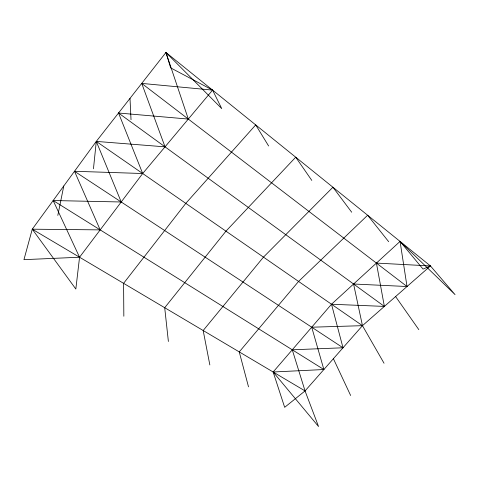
<?xml version="1.0" encoding="UTF-8"?>
<svg xmlns="http://www.w3.org/2000/svg" width="479" height="479" viewBox="0 0 479 479"><rect width="100%" height="100%" fill="white"/><g stroke="black" fill="none" stroke-linecap="round" stroke-linejoin="round"><path stroke-width="0.72" d="M93.459 168.806L96.291 141.401L165.95 52.474L430.453 265.935L455.05 294.615L400.067 241.416L331.504 304.237L273.144 371.997L284.67 407.33L305.051 390.918L362.459 325.666L430.453 265.935L376.416 263.085L384.368 306.416L331.504 304.237L343.006 347.778L292.268 349.796L305.051 390.918L318.547 426.526L273.144 371.997L323.87 369.525L311.721 327.211L362.459 325.666L384.038 363.238M57.815 215.394L63.779 185.984M165.95 52.474L188.313 119.067L118.529 113.014L142.682 173.518L74.502 171.278L100.177 229.884L32.267 229.19L23.95 259.66L79.556 257.229L142.682 173.518L212.58 90.106L170.662 67.88L165.95 52.474L221.747 108.613L212.58 90.106L141.724 83.4L165.033 146.849L96.291 141.401L32.267 229.19L75.832 289.047L79.556 257.229L53.163 200.533L121.217 201.988L96.291 141.401L362.459 325.666L353.574 284.011L407.018 286.52L400.067 241.416L423.035 269.09L430.453 265.935M32.267 229.19L305.051 390.918M53.163 200.533L323.87 369.525M74.502 171.278L343.006 347.778M118.529 113.014L384.368 306.416M141.724 83.4L407.018 286.52M388.673 241.697L367.632 215.239L298.573 281.436L239.249 351.903L248.511 386.852M351.7 212.221L332.929 187.235L263.462 257.133L203.174 330.516L209.844 364.95M395.6 296.549L418.814 329.636M311.805 180.415L295.717 157.202L225.956 231.165L164.704 307.71L168.386 341.473M268.629 145.987L255.708 124.917L185.792 203.359L123.594 283.334L123.839 316.242M333.396 358.693L350.646 395.504M130.001 98.369L131.018 119.702"/></g></svg>
